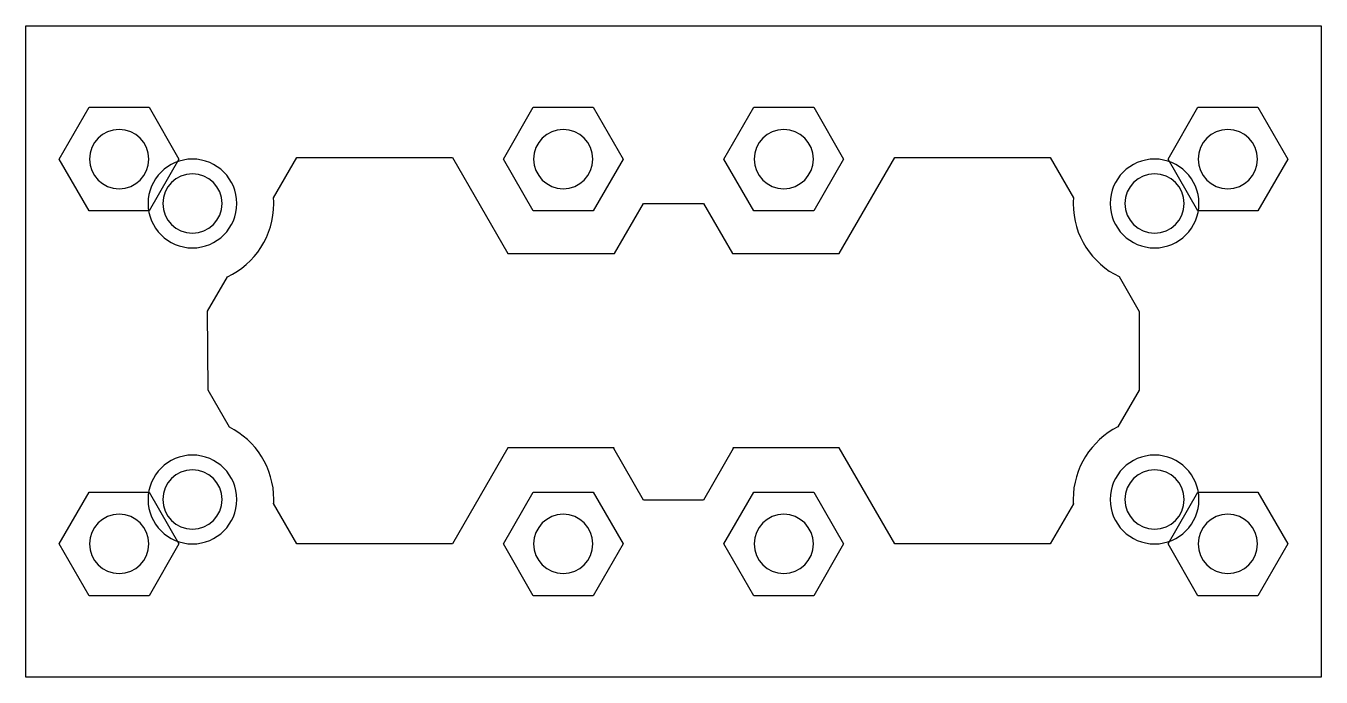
# Model space of a CAD drawing. Extents: x 0 to 87.5, y 0 to 44.
import ezdxf

# ---------------------------------------------------------------- set-up
doc = ezdxf.new("R2010")
doc.units = 0
doc.layers.add('LAYER_1', color=7, linetype='CONTINUOUS')

# ---------------------------------------------------------------- blocks, each defined once
blk = doc.blocks.new('BLOCK_2')
at = {"layer": 'LAYER_1', "color": 250}
for points in [[(0, 0), (0, 44), (87.5, 44), (87.5, 0), (0, 0)], [(4.279, 31.5), (2.258, 35), (4.279, 38.5), (8.321, 38.5), (10.342, 35), (8.321, 31.5), (4.279, 31.5)], [(34.279, 31.5), (32.258, 35), (34.279, 38.5), (38.321, 38.5), (40.342, 35), (38.321, 31.5), (34.279, 31.5)], [(49.18, 31.5), (47.159, 35), (49.18, 38.5), (53.221, 38.5), (55.242, 35), (53.221, 31.5), (49.18, 31.5)], [(79.179, 31.5), (77.159, 35), (79.179, 38.5), (83.221, 38.5), (85.242, 35), (83.221, 31.5), (79.179, 31.5)], [(4.279, 5.5), (2.258, 9), (4.279, 12.5), (8.321, 12.5), (10.342, 9), (8.321, 5.5), (4.279, 5.5)], [(34.279, 5.5), (32.258, 9), (34.279, 12.5), (38.321, 12.5), (40.342, 9), (38.321, 5.5), (34.279, 5.5)], [(49.18, 5.5), (47.159, 9), (49.18, 12.5), (53.221, 12.5), (55.242, 9), (53.221, 5.5), (49.18, 5.5)], [(79.179, 5.5), (77.159, 9), (79.179, 12.5), (83.221, 12.5), (85.242, 9), (83.221, 5.5), (79.179, 5.5)]]:
    blk.add_lwpolyline(points, dxfattribs=at)
for points in [[(6.3, 33), (5.195, 33), (4.3, 33.896), (4.3, 35), (4.3, 36.105), (5.195, 37), (6.3, 37), (7.405, 37), (8.3, 36.105), (8.3, 35), (8.3, 33.896), (7.405, 33), (6.3, 33)], [(36.3, 33), (35.195, 33), (34.3, 33.896), (34.3, 35), (34.3, 36.105), (35.195, 37), (36.3, 37), (37.405, 37), (38.3, 36.105), (38.3, 35), (38.3, 33.896), (37.405, 33), (36.3, 33)], [(51.2, 33), (50.096, 33), (49.2, 33.896), (49.2, 35), (49.2, 36.105), (50.096, 37), (51.2, 37), (52.305, 37), (53.2, 36.105), (53.2, 35), (53.2, 33.896), (52.305, 33), (51.2, 33)], [(81.2, 33), (80.095, 33), (79.2, 33.896), (79.2, 35), (79.2, 36.105), (80.095, 37), (81.2, 37), (82.305, 37), (83.2, 36.105), (83.2, 35), (83.2, 33.896), (82.305, 33), (81.2, 33)], [(11.25, 29), (9.593, 29), (8.25, 30.343), (8.25, 32), (8.25, 33.657), (9.593, 35), (11.25, 35), (12.907, 35), (14.25, 33.657), (14.25, 32), (14.25, 30.343), (12.907, 29), (11.25, 29)], [(76.25, 29), (74.593, 29), (73.25, 30.343), (73.25, 32), (73.25, 33.657), (74.593, 35), (76.25, 35), (77.907, 35), (79.25, 33.657), (79.25, 32), (79.25, 30.343), (77.907, 29), (76.25, 29)], [(11.25, 30), (10.145, 30), (9.25, 30.896), (9.25, 32), (9.25, 33.105), (10.145, 34), (11.25, 34), (12.355, 34), (13.25, 33.105), (13.25, 32), (13.25, 30.896), (12.355, 30), (11.25, 30)], [(76.25, 30), (75.146, 30), (74.25, 30.896), (74.25, 32), (74.25, 33.105), (75.146, 34), (76.25, 34), (77.355, 34), (78.25, 33.105), (78.25, 32), (78.25, 30.896), (77.355, 30), (76.25, 30)], [(11.25, 9), (9.593, 9), (8.25, 10.343), (8.25, 12), (8.25, 13.657), (9.593, 15), (11.25, 15), (12.906, 15), (14.25, 13.657), (14.25, 12), (14.25, 10.343), (12.906, 9), (11.25, 9)], [(76.25, 9), (74.593, 9), (73.25, 10.343), (73.25, 12), (73.25, 13.657), (74.593, 15), (76.25, 15), (77.907, 15), (79.25, 13.657), (79.25, 12), (79.25, 10.343), (77.907, 9), (76.25, 9)], [(11.25, 10), (10.145, 10), (9.25, 10.895), (9.25, 12), (9.25, 13.104), (10.145, 14), (11.25, 14), (12.354, 14), (13.25, 13.104), (13.25, 12), (13.25, 10.895), (12.354, 10), (11.25, 10)], [(76.25, 10), (75.146, 10), (74.25, 10.895), (74.25, 12), (74.25, 13.104), (75.146, 14), (76.25, 14), (77.355, 14), (78.25, 13.104), (78.25, 12), (78.25, 10.895), (77.355, 10), (76.25, 10)], [(6.3, 7), (5.195, 7), (4.3, 7.895), (4.3, 9), (4.3, 10.104), (5.195, 11), (6.3, 11), (7.405, 11), (8.3, 10.104), (8.3, 9), (8.3, 7.895), (7.405, 7), (6.3, 7)], [(36.3, 7), (35.195, 7), (34.3, 7.895), (34.3, 9), (34.3, 10.104), (35.195, 11), (36.3, 11), (37.405, 11), (38.3, 10.104), (38.3, 9), (38.3, 7.895), (37.405, 7), (36.3, 7)], [(51.2, 7), (50.096, 7), (49.2, 7.895), (49.2, 9), (49.2, 10.104), (50.096, 11), (51.2, 11), (52.305, 11), (53.2, 10.104), (53.2, 9), (53.2, 7.895), (52.305, 7), (51.2, 7)], [(81.2, 7), (80.095, 7), (79.2, 7.895), (79.2, 9), (79.2, 10.104), (80.095, 11), (81.2, 11), (82.305, 11), (83.2, 10.104), (83.2, 9), (83.2, 7.895), (82.305, 7), (81.2, 7)]]:
    blk.add_open_spline(points, degree=3, knots=[0, 0, 0, 0, 1, 1, 1, 2, 2, 2, 3, 3, 3, 4, 4, 4, 4], dxfattribs=at)
at = {"layer": 'LAYER_1', "color": 7}
blk.add_open_spline([(73.762, 16.901), (73.762, 16.901), (75.201, 19.393), (75.201, 19.393), (75.201, 19.393), (75.201, 24.714), (75.201, 24.714), (75.201, 24.714), (73.848, 27.058), (73.848, 27.058), (72.016, 27.951), (70.75, 29.826), (70.75, 32), (70.75, 32.131), (70.761, 32.26), (70.77, 32.389), (70.77, 32.389), (69.2, 35.107), (69.2, 35.107), (69.2, 35.107), (58.7, 35.106), (58.7, 35.106), (58.7, 35.106), (54.95, 28.611), (54.95, 28.611), (54.95, 28.611), (47.728, 28.611), (47.728, 28.611), (47.728, 28.611), (45.771, 32), (45.771, 32), (45.771, 32), (41.729, 32), (41.729, 32), (41.729, 32), (39.773, 28.611), (39.773, 28.611), (39.773, 28.611), (32.559, 28.611), (32.559, 28.611), (32.559, 28.611), (28.809, 35.106), (28.809, 35.106), (28.809, 35.106), (18.309, 35.107), (18.309, 35.107), (18.309, 35.107), (16.73, 32.391), (16.73, 32.391), (16.739, 32.261), (16.75, 32.132), (16.75, 32), (16.75, 29.813), (15.47, 27.929), (13.621, 27.042), (13.621, 27.042), (12.268, 24.715), (12.268, 24.715), (12.268, 24.715), (12.308, 19.393), (12.308, 19.393), (12.308, 19.393), (13.751, 16.894), (13.751, 16.894), (15.53, 15.983), (16.75, 14.136), (16.75, 12), (16.75, 11.907), (16.741, 11.816), (16.736, 11.724), (16.736, 11.724), (18.309, 9), (18.309, 9), (18.309, 9), (28.809, 9), (28.809, 9), (28.809, 9), (32.559, 15.495), (32.559, 15.495), (32.559, 15.495), (39.736, 15.495), (39.736, 15.495), (39.736, 15.495), (39.709, 15.447), (39.709, 15.447), (39.709, 15.447), (41.729, 11.947), (41.729, 11.947), (41.729, 11.947), (45.771, 11.947), (45.771, 11.947), (45.771, 11.947), (47.792, 15.447), (47.792, 15.447), (47.792, 15.447), (47.764, 15.495), (47.764, 15.495), (47.764, 15.495), (54.95, 15.495), (54.95, 15.495), (54.95, 15.495), (58.7, 9), (58.7, 9), (58.7, 9), (69.2, 9), (69.2, 9), (69.2, 9), (70.765, 11.71), (70.765, 11.71), (70.76, 11.807), (70.75, 11.902), (70.75, 12), (70.75, 14.141), (71.976, 15.992), (73.762, 16.901)], degree=3, knots=[0, 0, 0, 0, 1, 1, 1, 2, 2, 2, 3, 3, 3, 4, 4, 4, 5, 5, 5, 6, 6, 6, 7, 7, 7, 8, 8, 8, 9, 9, 9, 10, 10, 10, 11, 11, 11, 12, 12, 12, 13, 13, 13, 14, 14, 14, 15, 15, 15, 16, 16, 16, 17, 17, 17, 18, 18, 18, 19, 19, 19, 20, 20, 20, 21, 21, 21, 22, 22, 22, 23, 23, 23, 24, 24, 24, 25, 25, 25, 26, 26, 26, 27, 27, 27, 28, 28, 28, 29, 29, 29, 30, 30, 30, 31, 31, 31, 32, 32, 32, 33, 33, 33, 34, 34, 34, 35, 35, 35, 36, 36, 36, 37, 37, 37, 38, 38, 38, 38], dxfattribs=at)

msp = doc.modelspace()

# ---------------------------------------------------------------- block references
at = {"layer": 'LAYER_1'}
msp.add_blockref('BLOCK_2', (0, 0), dxfattribs=at)

doc.saveas('drawing.dxf')
